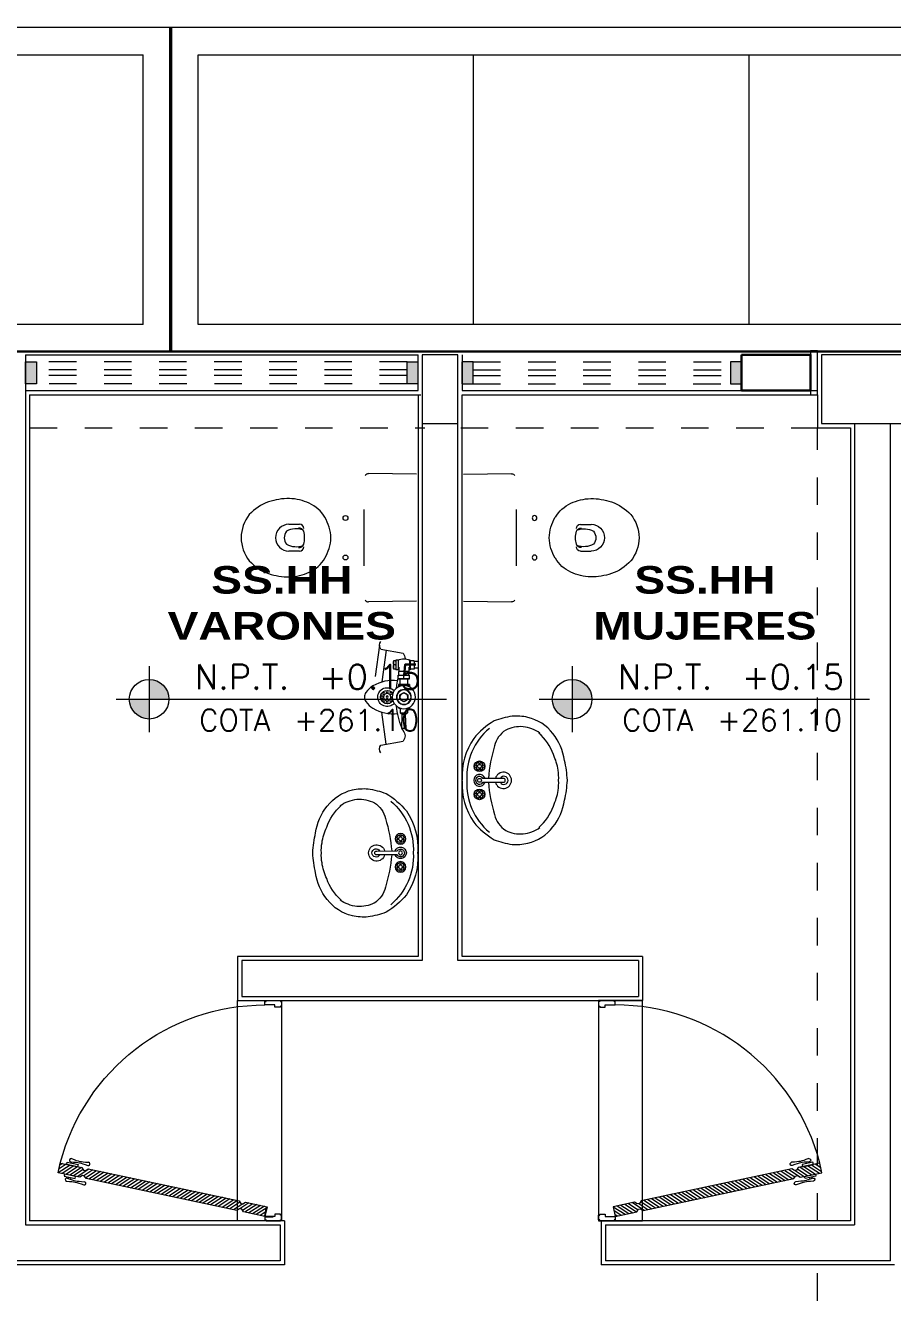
# Model space of a CAD drawing. Header units: metres. Extents: x 349703 to 349913, y 9282546 to 9282694.
# Drawn here: x 349758.165 to 349761.312, y 9282618.232 to 9282622.866 of the extents above; entities that cross this region are included whole.
import ezdxf
from ezdxf.enums import TextEntityAlignment as Align

# ---------------------------------------------------------------- set-up
doc = ezdxf.new("R2010")
doc.units = ezdxf.units.M
doc.header["$LTSCALE"] = 0.25
doc.linetypes.add('01 nivel$0$HIDDEN2', pattern=[0.1875, 0.125, -0.0625])
for name, color, linetype, lineweight in [('0_VANOS', 30, 'Continuous', 9), ('ARQ-FONDO', 253, 'CONTINUOUS', 9), ('PUERTAS', 40, 'Continuous', 20)]:
    doc.layers.add(name, color=color, linetype=linetype, lineweight=lineweight)
doc.styles.add('MOYO2', font='arialbd.ttf', dxfattribs={"width": 1.2})
doc.styles.add('TM-DIM', font='romans.shx')

# ---------------------------------------------------------------- blocks, each defined once
blk = doc.blocks.new('VEREDA ADMINISTRACION')
at = {"layer": 'ARQ-FONDO', "lineweight": 5}
for p, q in [((350155.2908, 9282392.4893), (350155.2908, 9282393.4693)), ((350155.4908, 9282392.4893), (350155.4908, 9282393.4693)), ((350156.4908, 9282392.4893), (350156.4908, 9282393.4693)), ((350157.4908, 9282392.4893), (350157.4908, 9282393.4693)), ((350155.2908, 9282392.4893), (350152.2908, 9282392.4893)), ((350158.4908, 9282392.4893), (350155.4908, 9282392.4893))]:
    blk.add_line(p, q, dxfattribs=at)
blk.add_lwpolyline([(350170.1708, 9282392.3893), (350145.7908, 9282392.3893), (350145.7908, 9282393.5693), (350170.1708, 9282393.5693)], close=True, dxfattribs=at)
at = {"layer": 'ARQ-FONDO', "const_width": 0.0125}
blk.add_lwpolyline([(350155.3908, 9282393.5693), (350155.3908, 9282392.3893)], dxfattribs=at)
at = {"layer": 'ARQ-FONDO', "lineweight": 5}
for points in [[(350152.2908, 9282393.4693), (350155.2908, 9282393.4693)], [(350155.4908, 9282393.4693), (350158.4908, 9282393.4693)]]:
    blk.add_lwpolyline(points, dxfattribs=at)
blk = doc.blocks.new('TBEBT')
at = {"layer": 'ARQ-FONDO', "lineweight": 0}
for p, q in [((17.4183, 125.0996), (17.244, 125.1018)), ((16.9932, 124.9177), (16.9548, 124.9177)), ((16.9932, 124.8204), (16.9548, 124.8204)), ((17.4183, 124.6386), (17.244, 124.6364))]:
    blk.add_line(p, q, dxfattribs=at)
for centre in [(17.1602, 124.9408), (17.1602, 124.7974)]:
    blk.add_circle(centre, 0.00871, dxfattribs=at)
for centre, radius, start, end in [((17.2438, 125.0874), 0.0143, 89.2663, 146.7305), ((16.9371, 124.8384), 0.1705, 109.1851, 137.7543), ((16.956, 124.7708), 0.2407, 89.9269, 108.1537), ((16.9513, 124.8314), 0.1801, 64.6326, 88.4214), ((16.9788, 124.8823), 0.1224, 29.9221, 66.0538), ((16.9183, 124.8679), 0.1372, 141.5928, 179.4891), ((16.9574, 124.8653), 0.1495, 1.4541, 31.4745), ((32.5993, 124.8691), 15.3726, 179.61827, 180.38188), ((16.9548, 124.8691), 0.0487, 90, 180), ((16.9758, 124.8691), 0.038, 141.642, 218.358), ((16.9811, 124.8288), 0.0729, 69.8337, 118.7814), ((16.9925, 124.8882), 0.0164, 16.0237, 98.6427), ((16.9932, 124.9024), 0.0154, 0, 90), ((16.9259, 124.8691), 0.0857, 0, 16.0237), ((16.9183, 124.8703), 0.1372, 180.5109, 218.4072), ((16.9548, 124.8691), 0.0487, 180, 270), ((16.9811, 124.9094), 0.0729, 241.2186, 290.1663), ((16.9925, 124.8499), 0.0164, 261.3573, 343.9763), ((16.9932, 124.8358), 0.0154, 270, 0), ((16.9259, 124.8691), 0.0857, 343.9763, 0), ((16.9574, 124.8729), 0.1495, 328.5255, 358.5459), ((16.9788, 124.8559), 0.1224, 293.9462, 330.0779), ((16.9371, 124.8997), 0.1705, 222.2457, 250.8149), ((16.9513, 124.9068), 0.1801, 271.5786, 295.3674), ((16.956, 124.9674), 0.2407, 251.8463, 270.0731), ((17.2438, 124.6507), 0.0143, 213.2695, 270.7337)]:
    blk.add_arc(centre, radius, start, end, dxfattribs=at)
blk = doc.blocks.new('*U881')
at = {"layer": 'PUERTAS', "ltscale": 0.1}
h = blk.add_hatch(dxfattribs=at)
h.set_pattern_fill('ANSI31', color=251, scale=0.114286, angle=227.42127, style=0)
h.set_pattern_definition([(236.931928, (-164.407524, -8.328949), (-0.0119717557, 0.0077947866), [])])
h.paths.add_polyline_path([(1.0964, 0.1968), (1.0828, 0.2056), (1.0805, 0.2168), (1.0893, 0.2304), (0.9241, 1.0119), (0.9106, 1.0207), (0.9082, 1.0319), (0.917, 1.0454), (0.8934, 1.1573), (0.8431, 1.1466), (0.8667, 1.0348), (0.8803, 1.026), (0.8826, 1.0148), (0.8738, 1.0013), (1.039, 0.2197), (1.0525, 0.2109), (1.0549, 0.1997), (1.0461, 0.1862), (1.0697, 0.0744), (1.12, 0.085)])
at = {"layer": 'PUERTAS', "color": 251}
for p, q in [((0.9005, 1.1237), (0.9117, 1.1261)), ((0.9117, 1.1261), (0.9236, 1.0702)), ((0.8438, 1.0883), (0.8374, 1.0869)), ((0.8462, 1.0771), (0.8383, 1.0754)), ((0.8502, 1.113), (0.839, 1.1106)), ((0.839, 1.1106), (0.8509, 1.0547)), ((0.8621, 1.0571), (0.8502, 1.113)), ((0.9124, 1.0678), (0.9005, 1.1237)), ((0.9236, 1.0702), (0.9124, 1.0678)), ((0.9164, 1.1037), (0.9228, 1.1051)), ((0.9188, 1.0925), (0.9267, 1.0942)), ((0.8509, 1.0547), (0.8621, 1.0571))]:
    blk.add_line(p, q, dxfattribs=at)
at = {"layer": 'PUERTAS'}
for points in [[(1.0964, 0.1968), (1.0828, 0.2056), (1.0805, 0.2168), (1.0893, 0.2304), (0.9241, 1.0119), (0.9106, 1.0207), (0.9082, 1.0319), (0.917, 1.0454), (0.8934, 1.1573), (0.8431, 1.1466), (0.8667, 1.0348), (0.8803, 1.026), (0.8826, 1.0148), (0.8738, 1.0013), (1.039, 0.2197), (1.0525, 0.2109), (1.0549, 0.1997), (1.0461, 0.1862), (1.0697, 0.0744), (1.12, 0.085)], [(0.0057, -0.0007), (0.0286, -0.0007), (0.0286, 0.005), (0.0343, 0.005), (0.0343, 0.0336), (0.0229, 0.0336), (0.0229, 0.085), (0.0057, 0.085), (0.0057, 0.0793), (0, 0.0793), (0, 0.005), (0.0057, 0.005)], [(1.1371, -0.0007), (1.1143, -0.0007), (1.1143, 0.005), (1.1086, 0.005), (1.1086, 0.0336), (1.12, 0.0336), (1.12, 0.085), (1.1371, 0.085), (1.1371, 0.0793), (1.1429, 0.0793), (1.1429, 0.005), (1.1371, 0.005)]]:
    blk.add_lwpolyline(points, close=True, dxfattribs=at)
at = {"layer": 'PUERTAS', "color": 251}
for points in [[(0.8202, 1.0891), (0.8254, 1.0748), (0.8293, 1.0635), (0.8322, 1.0542), (0.8344, 1.0457), (0.8359, 1.0371), (0.8371, 1.0272), (0.8381, 1.0151), (0.8393, 0.9996)], [(0.837, 1.0927), (0.8381, 1.0775), (0.8391, 1.0656), (0.8402, 1.0559), (0.8418, 1.0473), (0.8439, 1.0388), (0.8468, 1.0293), (0.8508, 1.0178), (0.856, 1.0032)], [(0.9208, 1.1105), (0.926, 1.0962), (0.9299, 1.0849), (0.9329, 1.0756), (0.935, 1.0671), (0.9365, 1.0585), (0.9377, 1.0486), (0.9387, 1.0365), (0.9399, 1.0211)], [(0.9376, 1.1141), (0.9387, 1.0989), (0.9397, 1.087), (0.9409, 1.0773), (0.9424, 1.0687), (0.9445, 1.0602), (0.9474, 1.0507), (0.9514, 1.0392), (0.9566, 1.0246)]]:
    blk.add_lwpolyline(points, dxfattribs=at)
at = {"layer": 'PUERTAS'}
for points in [[(1.1177, 0.0853), (1.1175, 0.0864), (1.0783, 0.0781), (1.0786, 0.077), (1.1177, 0.0853)], [(1.1208, 0.0828), (1.1219, 0.0828), (1.1219, 0.0428), (1.1208, 0.0428), (1.1208, 0.0828)]]:
    blk.add_lwpolyline(points, dxfattribs=at)
at = {"layer": 'PUERTAS', "color": 251, "ltscale": 0.3}
blk.add_arc((1.12, 0.085), 1.0971, 104.61865, 180, dxfattribs=at)
at = {"layer": 'PUERTAS', "color": 251, "extrusion": (0, 0, -1)}
for centre, start_param, end_param in [((0.8286, 1.0909), 3.44991, 6.591502), ((0.9292, 1.1123), 3.44991, 6.591502), ((0.8477, 1.0014), 0.308317, 3.44991), ((0.9483, 1.0228), 0.308317, 3.44991)]:
    blk.add_ellipse(centre, major_axis=(0.00745, 0.00424), ratio=1, start_param=start_param, end_param=end_param, dxfattribs=at)
blk = doc.blocks.new('Lavamanos ovalo')
at = {"layer": 'ARQ-FONDO', "lineweight": 0}
for p, q in [((-0.0025, 0.5428), (0.0037, 0.5428)), ((-0.0745, 0.4625), (-0.0745, 0.4679)), ((-0.0695, 0.4626), (-0.0695, 0.4679)), ((0.0705, 0.4625), (0.0705, 0.4679)), ((0.0755, 0.4626), (0.0755, 0.4679)), ((-0.0816, 0.4554), (-0.087, 0.4554)), ((-0.0816, 0.4504), (-0.087, 0.4504)), ((-0.0745, 0.4433), (-0.0745, 0.4379)), ((-0.0695, 0.4434), (-0.0695, 0.4379)), ((-0.0624, 0.4554), (-0.057, 0.4554)), ((-0.0624, 0.4504), (-0.057, 0.4504)), ((-0.0095, 0.4357), (-0.0096, 0.3299)), ((0.0104, 0.3299), (0.0105, 0.4357)), ((0.0634, 0.4554), (0.058, 0.4554)), ((0.0634, 0.4504), (0.058, 0.4504)), ((0.0705, 0.4433), (0.0705, 0.4379)), ((0.0755, 0.4434), (0.0755, 0.4379)), ((0.0826, 0.4554), (0.088, 0.4554)), ((0.0826, 0.4504), (0.088, 0.4504))]:
    blk.add_line(p, q, dxfattribs=at)
for centre, radius in [((-0.072, 0.4529), 0.0275), ((-0.072, 0.4529), 0.01), ((-0.072, 0.4729), 0.00559), ((0.0005, 0.4529), 0.01), ((0.073, 0.4529), 0.0275), ((0.073, 0.4529), 0.01), ((0.073, 0.4729), 0.00559), ((-0.092, 0.4529), 0.00559), ((-0.072, 0.4329), 0.00559), ((-0.052, 0.4529), 0.00559), ((0.053, 0.4529), 0.00559), ((0.073, 0.4329), 0.00559), ((0.093, 0.4529), 0.00559)]:
    blk.add_circle(centre, radius, dxfattribs=at)
for centre, radius, start, end in [((-0.0183, 0.1898), 0.3533, 87.42981, 123.91916), ((0.0197, 0.1898), 0.3533, 56.08084, 92.57019), ((0.0566, 0.1574), 0.4244, 129.87641, 148.63991), ((-0.0171, 0.1948), 0.3244, 86.87466, 140.28017), ((-0.072, 0.4529), 0.02, 105.2407, 164.2093), ((-0.072, 0.4529), 0.02, 16.44125, 74.07887), ((0.0005, 0.4529), 0.03, 289.6514, 250.3603), ((0.0005, 0.4529), 0.02, 300.3431, 239.7554), ((0.0185, 0.1948), 0.3244, 39.71983, 93.12534), ((0.073, 0.4529), 0.02, 106.12, 164.0884), ((0.073, 0.4529), 0.02, 16.23422, 73.90469), ((-0.0552, 0.1574), 0.4244, 31.36009, 50.12359), ((0.0484, -0.3389), 0.7484, 94.4418, 107.49051), ((-0.072, 0.4529), 0.02, 196.2342, 253.9047), ((-0.072, 0.4529), 0.02, 286.12, 344.0884), ((-0.047, -0.3389), 0.7484, 72.50949, 85.59394), ((0.073, 0.4529), 0.02, 196.4413, 254.0789), ((0.073, 0.4529), 0.02, 285.2407, 344.2093), ((0.171, 0.2049), 0.5073, 160.02539, 170.88137), ((-0.148, 0.2475), 0.1306, 102.61923, 147.27018), ((0.0004, 0.3299), 0.0419, 103.71851, 76.13367), ((0.0004, 0.3268), 0.0211, 118.15607, 61.69955), ((0.0004, 0.3299), 0.01, 180, 0), ((0.1494, 0.2475), 0.1306, 32.72982, 77.38077), ((-0.1696, 0.2049), 0.5073, 9.11863, 19.97461), ((-0.0526, 0.2654), 0.278, 175.90511, 192.69096), ((-0.1074, 0.2414), 0.1688, 152.97344, 184.44789), ((0.1088, 0.2414), 0.1688, 355.55211, 27.02656), ((0.054, 0.2654), 0.278, 347.30904, 4.09489), ((-0.1022, 0.2562), 0.2276, 193.15962, 232.75036), ((-0.0809, 0.252), 0.1963, 186.92334, 214.35803), ((0.1036, 0.2562), 0.2276, 307.24964, 346.84038), ((0.0823, 0.252), 0.1963, 325.64197, 353.07666), ((-0.0476, 0.3169), 0.2588, 221.0106, 250.99387), ((0.049, 0.3169), 0.2588, 289.00613, 318.9894), ((-0.0639, 0.2903), 0.2781, 230.73244, 262.09125), ((-0.0161, 0.3134), 0.2676, 244.34133, 262.48981), ((0.0175, 0.3134), 0.2676, 277.51019, 295.65867), ((0.0653, 0.2903), 0.2781, 277.90875, 309.26756), ((0.0291, 0.5585), 0.5593, 256.42999, 267.02126), ((-0.0133, 0.2452), 0.2007, 259.15344, 273.80625), ((0.0147, 0.2452), 0.2007, 266.19375, 280.84656), ((-0.0277, 0.5585), 0.5593, 272.97874, 283.57001)]:
    blk.add_arc(centre, radius, start, end, dxfattribs=at)
blk = doc.blocks.new('C-11')
at = {"layer": 'ARQ-FONDO', "lineweight": 5}
for p, q in [((-0.2092, 0.1559), (-0.0832, 0.173)), ((-0.1936, 0.1495), (-0.1772, 0.0603)), ((-0.1897, 0.1283), (-0.0611, 0.1457)), ((0.1897, 0.1283), (0.0611, 0.1457)), ((0.1936, 0.1495), (0.1772, 0.0603)), ((-0.1496, 0.089), (-0.1104, 0.089)), ((-0.1496, 0.08), (-0.1496, 0.089)), ((-0.1496, 0.08), (-0.1104, 0.08)), ((-0.147, 0.099), (-0.113, 0.099)), ((-0.147, 0.089), (-0.147, 0.099)), ((-0.13, 0.0907), (-0.13, 0.0973)), ((-0.1202, 0.0775), (-0.1035, 0.0775)), ((-0.113, 0.089), (-0.113, 0.099)), ((-0.1104, 0.0775), (-0.1104, 0.089)), ((-0.1035, 0.0365), (-0.1035, 0.0775)), ((-0.0885, 0.077), (-0.1035, 0.077)), ((-0.0885, 0.0795), (-0.0885, 0.0345)), ((-0.0735, 0.0795), (-0.0885, 0.0795)), ((-0.0757, 0.057), (-0.0863, 0.057)), ((-0.0735, 0.0795), (-0.0735, 0.0345)), ((-0.0505, 0.0725), (-0.0735, 0.0725)), ((-0.0505, 0.079), (-0.0414, 0.079)), ((-0.0505, 0.035), (-0.0505, 0.079)), ((0.042, 0.078), (0.0455, 0.078)), ((0.0455, 0.0684), (0.0455, 0.078)), ((0.0455, 0.072), (0.063, 0.072)), ((0.063, 0.072), (0.0655, 0.0695)), ((0.063, 0.072), (0.063, 0.042)), ((0.0655, 0.0695), (0.0655, 0.0445)), ((0.1265, 0.0659), (0.0695, 0.064)), ((0.0695, 0.05), (0.0695, 0.064)), ((0.1265, 0.0659), (0.1285, 0.0639)), ((0.1265, 0.0481), (0.1265, 0.0659)), ((0.1285, 0.0501), (0.1285, 0.0639)), ((-0.225, 0), (0.225, 0)), ((-0.1496, 0.034), (-0.1104, 0.034)), ((-0.1496, 0.032), (-0.1496, 0.034)), ((-0.1496, 0.032), (-0.1104, 0.032)), ((-0.147, 0.015), (-0.147, 0.032)), ((-0.147, 0.015), (-0.113, 0.015)), ((-0.1435, 0), (-0.1435, 0.015)), ((-0.13, 0.0167), (-0.13, 0.0303)), ((-0.1202, 0.0365), (-0.1035, 0.0365)), ((-0.1165, 0), (-0.1165, 0.015)), ((-0.113, 0.015), (-0.113, 0.032)), ((-0.1104, 0.032), (-0.1104, 0.0365)), ((-0.0885, 0.037), (-0.1035, 0.037)), ((-0.0735, 0.0345), (-0.0885, 0.0345)), ((-0.0505, 0.0415), (-0.0735, 0.0415)), ((-0.0505, 0.035), (-0.0414, 0.035)), ((0.042, 0.036), (0.0455, 0.036)), ((0.0455, 0.0456), (0.0455, 0.036)), ((0.0455, 0.042), (0.063, 0.042)), ((0.063, 0.042), (0.0655, 0.0445)), ((0.1265, 0.0481), (0.0695, 0.05)), ((0.1265, 0.0481), (0.1285, 0.0501))]:
    blk.add_line(p, q, dxfattribs=at)
blk.add_lwpolyline([(-0.0661, 0.0823, -0.169792), (-0.0451, 0.182, -0.107003), (-0.0183, 0.2102, -0.151059), (0, 0.2159, -0.151059), (0.0183, 0.2102, -0.107003), (0.0451, 0.182, -0.169792), (0.0661, 0.0823, -0.074848)], format="xyb", dxfattribs=at)
blk.add_lwpolyline([(0.0092, 0.041), (0.0185, 0.057), (0.0092, 0.073), (-0.0092, 0.073), (-0.0185, 0.057), (-0.0092, 0.041)], close=True, dxfattribs=at)
for centre, radius in [((0, 0.057), 0.0469), ((-0.021, 0.1245), 0.0045), ((-0.0148, 0.1394), 0.0045), ((-0.0148, 0.1097), 0.0045), ((0, 0.1245), 0.015), ((0, 0.1455), 0.0045), ((0, 0.1245), 0.0045), ((0.0148, 0.1394), 0.0045), ((0.0148, 0.1097), 0.0045), ((0.021, 0.1245), 0.0045), ((0, 0.057), 0.03), ((0, 0.057), 0.029), ((0, 0.057), 0.016)]:
    blk.add_circle(centre, radius, dxfattribs=at)
for centre, radius, start, end in [((-0.2096, 0.133), 0.0229, 45.7624, 132.2326), ((0, 0.1245), 0.038, 312.1707, 227.8293), ((0.2096, 0.133), 0.0229, 47.7674, 134.2376), ((0, 0.1245), 0.027, 302.1078, 237.8922), ((0, 0.1035), 0.0045, 2.0679, 177.9321), ((-0.1566, 0.0829), 0.0305, 227.7674, 273.4773), ((-0.1031, 0.057), 0.0519, 153.7158, 206.2842), ((-0.1385, 0.0767), 0.0223, 67.5879, 112.4121), ((-0.1385, 0.1113), 0.0223, 247.5879, 292.4121), ((-0.1215, 0.0767), 0.0223, 67.5879, 112.4121), ((-0.1215, 0.1113), 0.0223, 247.5879, 292.4121), ((-0.059, 0.0683), 0.0295, 157.5879, 202.4121), ((-0.059, 0.0458), 0.0295, 157.5879, 202.4121), ((0, -0.2549), 0.3437, 96.0461, 103.3261), ((-0.103, 0.0683), 0.0295, 337.5879, 22.4121), ((-0.103, 0.0458), 0.0295, 337.5879, 22.4121), ((-0.0203, 0.0619), 0.0304, 145.7379, 172.1871), ((0, -0.2549), 0.3437, 68.9545, 83.9539), ((0.018, 0.0675), 0.0275, 2.1142, 22.4121), ((0.0637, 0.0592), 0.00754, 39.7575, 76.2317), ((0, -0.2549), 0.3437, 66.8113, 68.0455), ((0.1566, 0.0829), 0.0305, 225.7624, 312.2326), ((-0.1385, 0.0097), 0.0223, 67.5879, 112.4121), ((-0.1385, 0.0373), 0.0223, 247.5879, 292.4121), ((-0.1215, 0.0097), 0.0223, 67.5879, 112.4121), ((-0.1215, 0.0373), 0.0223, 247.5879, 292.4121), ((-0.0203, 0.0521), 0.0304, 187.8129, 214.2621), ((0.018, 0.0465), 0.0275, 337.5879, 357.8858), ((0.0637, 0.0548), 0.00754, 283.7683, 320.2425)]:
    blk.add_arc(centre, radius, start, end, dxfattribs=at)
blk = doc.blocks.new('*U889')
at = {"linetype": 'Continuous', "true_color": 0xbebebe}
for points in [[(3032.1314, 1351.1888), (3032.1314, 1351.2688), (3032.1714, 1351.2688), (3032.1714, 1351.1888)], [(3033.5164, 1351.1888), (3033.5164, 1351.2688), (3033.5564, 1351.2688), (3033.5564, 1351.1888)]]:
    blk.add_hatch(color=9, dxfattribs=at).paths.add_polyline_path(points)
at = {"layer": '0_VANOS', "linetype": 'Continuous'}
for p, q in [((3032.1314, 1351.2688), (3032.1714, 1351.2688)), ((3032.1314, 1351.2688), (3032.1314, 1351.1888)), ((3032.1714, 1351.2688), (3032.1714, 1351.1888)), ((3033.5164, 1351.1888), (3033.5164, 1351.2688)), ((3033.5164, 1351.2688), (3033.5564, 1351.2688)), ((3033.5564, 1351.2688), (3033.5564, 1351.1888)), ((3032.1714, 1351.1888), (3032.1314, 1351.1888)), ((3033.5564, 1351.1888), (3033.5164, 1351.1888))]:
    blk.add_line(p, q, dxfattribs=at)
at = {"layer": '0_VANOS', "linetype": '01 nivel$0$HIDDEN2', "ltscale": 0.5}
for p, q in [((3032.1708, 1351.2688), (3033.5158, 1351.2688)), ((3032.1714, 1351.2388), (3033.5164, 1351.2388)), ((3032.1714, 1351.2188), (3033.5164, 1351.2188)), ((3032.1714, 1351.1888), (3033.5164, 1351.1888))]:
    blk.add_line(p, q, dxfattribs=at)
at = {"layer": '0_VANOS', "linetype": '01 nivel$0$HIDDEN2'}
blk.add_line((3033.5164, 1351.2688), (3033.5564, 1351.2688), dxfattribs=at)
blk = doc.blocks.new('GRG')
at = {"layer": 'ARQ-FONDO'}
blk.add_lwpolyline([(347332.5464, 9281726.2274), (347332.5214, 9281726.2274), (347332.5214, 9281726.0674), (347332.5464, 9281726.0674)], close=True, dxfattribs=at)
blk = doc.blocks.new('*U891')
at = {"linetype": 'Continuous', "true_color": 0xbebebe}
for points in [[(3032.1314, 1351.1888), (3032.1314, 1351.2688), (3032.1714, 1351.2688), (3032.1714, 1351.1888)], [(3033.1064, 1351.1888), (3033.1064, 1351.2688), (3033.1464, 1351.2688), (3033.1464, 1351.1888)]]:
    blk.add_hatch(color=9, dxfattribs=at).paths.add_polyline_path(points)
at = {"layer": '0_VANOS', "linetype": 'Continuous'}
for p, q in [((3032.1314, 1351.2688), (3032.1714, 1351.2688)), ((3032.1314, 1351.2688), (3032.1314, 1351.1888)), ((3032.1714, 1351.2688), (3032.1714, 1351.1888)), ((3033.1064, 1351.1888), (3033.1064, 1351.2688)), ((3033.1064, 1351.2688), (3033.1464, 1351.2688)), ((3033.1464, 1351.2688), (3033.1464, 1351.1888)), ((3032.1714, 1351.1888), (3032.1314, 1351.1888)), ((3033.1464, 1351.1888), (3033.1064, 1351.1888))]:
    blk.add_line(p, q, dxfattribs=at)
at = {"layer": '0_VANOS', "linetype": '01 nivel$0$HIDDEN2', "ltscale": 0.5}
for p, q in [((3032.1708, 1351.2688), (3033.1058, 1351.2688)), ((3032.1714, 1351.2388), (3033.1064, 1351.2388)), ((3032.1714, 1351.2188), (3033.1064, 1351.2188)), ((3032.1714, 1351.1888), (3033.1064, 1351.1888))]:
    blk.add_line(p, q, dxfattribs=at)
at = {"layer": '0_VANOS', "linetype": '01 nivel$0$HIDDEN2'}
blk.add_line((3033.1064, 1351.2688), (3033.1464, 1351.2688), dxfattribs=at)
blk = doc.blocks.new('administracion')
at = {"layer": 'ARQ-FONDO', "lineweight": -2}
for p, q in [((350151.5408, 9282392.3693), (350161.2007, 9282392.3693)), ((350154.8639, 9282392.3543), (350154.8639, 9282389.1943)), ((350154.8639, 9282392.3543), (350156.2889, 9282392.3543)), ((350156.2889, 9282392.2243), (350156.2889, 9282392.3543)), ((350156.3039, 9282392.3543), (350156.3039, 9282390.1543)), ((350156.4339, 9282390.1543), (350156.4339, 9282392.3543)), ((350156.4489, 9282392.3543), (350156.4489, 9282392.2243)), ((350154.8639, 9282392.2243), (350156.2889, 9282392.2243)), ((350154.8789, 9282392.2243), (350156.2889, 9282392.2243)), ((350154.8789, 9282392.2093), (350154.8789, 9282389.2093)), ((350154.8789, 9282392.2093), (350156.2989, 9282392.2093)), ((350156.2889, 9282392.2093), (350156.2889, 9282390.1693)), ((350156.4489, 9282392.2243), (350157.7389, 9282392.2243)), ((350156.4489, 9282392.2093), (350157.7389, 9282392.2093)), ((350156.4489, 9282390.1693), (350156.4489, 9282392.2093)), ((350157.8739, 9282392.1043), (350157.8739, 9282389.1943)), ((350158.0039, 9282389.0643), (350158.0039, 9282392.1043)), ((350156.2889, 9282390.1693), (350155.6338, 9282390.1693)), ((350155.6338, 9282390.1693), (350155.6338, 9282390.0093)), ((350156.3039, 9282390.1543), (350155.6488, 9282390.1543)), ((350155.6488, 9282390.1543), (350155.6488, 9282390.0243)), ((350157.089, 9282390.1543), (350156.4339, 9282390.1543)), ((350157.104, 9282390.1693), (350156.4489, 9282390.1693)), ((350157.089, 9282390.1543), (350157.089, 9282390.0243)), ((350157.104, 9282390.1693), (350157.104, 9282390.0093)), ((350155.6488, 9282390.0243), (350157.089, 9282390.0243)), ((350155.6338, 9282390.0093), (350157.104, 9282390.0093)), ((350154.8639, 9282389.1943), (350155.7888, 9282389.1943)), ((350155.8038, 9282389.2093), (350154.8789, 9282389.2093)), ((350155.7888, 9282389.1943), (350155.7888, 9282389.0643)), ((350155.8038, 9282389.2093), (350155.8038, 9282389.0493)), ((350156.954, 9282389.2093), (350156.954, 9282389.0493)), ((350156.969, 9282389.1943), (350157.8739, 9282389.1943)), ((350156.969, 9282389.1943), (350156.969, 9282389.0643)), ((350155.8038, 9282389.0493), (350154.7189, 9282389.0493)), ((350155.7888, 9282389.0643), (350154.7339, 9282389.0643)), ((350158.0189, 9282389.0493), (350156.954, 9282389.0493)), ((350158.0039, 9282389.0643), (350156.969, 9282389.0643))]:
    blk.add_line(p, q, dxfattribs=at)
at = {"layer": 'ARQ-FONDO', "linetype": '01 nivel$0$HIDDEN2', "lineweight": 5}
for p, q in [((350154.8789, 9282392.0893), (350156.3139, 9282392.0893)), ((350156.4439, 9282392.0893), (350157.7389, 9282392.0893)), ((350157.7389, 9282389.2093), (350157.7389, 9282392.0893)), ((350157.7389, 9282387.5193), (350157.7389, 9282389.0493))]:
    blk.add_line(p, q, dxfattribs=at)
at = {"layer": 'ARQ-FONDO', "lineweight": 0}
blk.add_lwpolyline([(350156.3039, 9282392.3543), (350156.3039, 9282392.1043), (350156.4339, 9282392.1043), (350156.4339, 9282392.3543), (350156.3039, 9282392.3543)], dxfattribs=at)
at = {"layer": 'ARQ-FONDO', "lineweight": 30}
blk.add_lwpolyline([(350157.4639, 9282392.3543), (350157.7139, 9282392.3543), (350157.7139, 9282392.2243), (350157.4639, 9282392.2243), (350157.4639, 9282392.3543)], dxfattribs=at)
at = {"layer": 'ARQ-FONDO'}
blk.add_lwpolyline([(350157.7539, 9282392.1043), (350158.2539, 9282392.1043), (350158.2539, 9282392.3543), (350157.7539, 9282392.3543)], close=True, dxfattribs=at)
at = {"layer": 'ARQ-FONDO', "lineweight": -2}
for points in [[(350157.7389, 9282392.2093), (350157.7389, 9282392.0893), (350157.8589, 9282392.0893)], [(350157.8589, 9282392.0893), (350157.8589, 9282389.2093), (350156.954, 9282389.2093)]]:
    blk.add_lwpolyline(points, dxfattribs=at)
at = {"layer": 'ARQ-FONDO', "lineweight": 5}
for points in [[(350155.6338, 9282389.2093), (350155.6338, 9282390.0093), (350155.7938, 9282390.0093), (350155.7938, 9282389.2093)], [(350157.104, 9282389.2093), (350157.104, 9282390.0093), (350156.944, 9282390.0093), (350156.944, 9282389.2093)]]:
    blk.add_lwpolyline(points, close=True, dxfattribs=at)
at = {"layer": 'ARQ-FONDO', "rotation": 180}
blk.add_blockref('*U889', (353188.4203, 9283743.5181), dxfattribs=at)
at = {"layer": 'ARQ-FONDO', "xscale": -1, "rotation": 180}
blk.add_blockref('*U891', (347124.3175, 9283743.5181), dxfattribs=at)
at = {"layer": 'ARQ-FONDO'}
for name, p in [('GRG', (2825.1925, 666.1419)), ('TBEBT', (350138.8655, 9282266.8209))]:
    blk.add_blockref(name, p, dxfattribs=at)
at = {"layer": 'ARQ-FONDO', "xscale": -1}
blk.add_blockref('TBEBT', (350173.8723, 9282266.8209), dxfattribs=at)
at = {"layer": 'ARQ-FONDO'}
for name, p, xscale, yscale, zscale, rotation in [('C-11', (350156.2889, 9282391.1112), -0.9000000000000868, 0.9000000000000868, 0.9000000000000868, 89.99999999999912), ('Lavamanos ovalo', (350156.8311, 9282390.8086), 0.7041329543870276, 0.7041329543870276, 0.7041329543870276, 90.00000000000003), ('Lavamanos ovalo', (350155.9065, 9282390.545), -0.7041329543870276, 0.7041329543870276, 0.7041329543870276, 270), ('*U881', (350155.7928, 9282390.0093), -0.7000000000000166, 0.7000000000000166, 0.7000000000000166, 90), ('*U881', (350156.945, 9282390.0093), 0.7000000000000166, 0.7000000000000166, 0.7000000000000166, 270)]:
    blk.add_blockref(name, p, dxfattribs=dict(at, xscale=xscale, yscale=yscale, zscale=zscale, rotation=rotation))
blk = doc.blocks.new('*U591')
h = blk.add_hatch(color=251)
h.paths.add_polyline_path([(0.75, -0.1724), (0.75, -0.2324), (0.81, -0.2324, 0.414214)])
h.paths.add_polyline_path([(0.75, -0.2324), (0.69, -0.2324, 0.414214), (0.75, -0.2924)])
at = {"color": 2}
for p, q in [((0.75, -0.1324), (0.75, -0.3324)), ((0.65, -0.2324), (1.65, -0.2324))]:
    blk.add_line(p, q, dxfattribs=at)
blk.add_circle((0.75, -0.2324), 0.06, dxfattribs=at)
at = {"color": 2, "style": 'TM-DIM'}
blk.add_text('COTA', height=0.065, rotation=360, dxfattribs=at).set_placement((1.0088, -0.3282), align=Align.CENTER)
for tag, p, height in [('NIV_P', (0.8881, -0.2024), 0.075), ('VALOR_P', (1.2641, -0.2024), 0.075), ('COTA_P', (1.1884, -0.3282), 0.065)]:
    blk.add_attdef(tag, p, '', height=height, rotation=360, dxfattribs=at)
blk = doc.blocks.new('NOMBRES ADMINISTRACION')
at = {"layer": 'ARQ-FONDO', "xscale": 1.199999999999999, "yscale": 1.199999999999999, "zscale": 1.199999999999999}
for p in [(350155.196, 9282396.4425, 0), (350156.7318, 9282396.4425, 0)]:
    blk.add_blockref('*U591', p, dxfattribs=at).add_auto_attribs({'NIV_P': 'N.P.T.', 'COTA_P': '+261.10', 'VALOR_P': '+0.15'})
at = {"layer": 'ARQ-FONDO', "lineweight": -2, "char_height": 0.1, "width": 3.247257, "attachment_point": 8, "style": 'MOYO2'}
for s, insert in [('SS.HH\\PVARONES', (350156.5777, 9282396.3789, 0)), ('SS.HH\\PMUJERES', (350158.1136, 9282396.3789, 0))]:
    blk.add_mtext(s, dxfattribs=dict(at, insert=insert))

msp = doc.modelspace()

# ---------------------------------------------------------------- block references
at = {"layer": 'ARQ-FONDO'}
for name, p in [('VEREDA ADMINISTRACION', (-396.6992, 229.2907)), ('administracion', (-396.6992, 229.3161)), ('NOMBRES ADMINISTRACION', (-397.4826, 224.2561))]:
    msp.add_blockref(name, p, dxfattribs=at)

doc.saveas('drawing.dxf')
